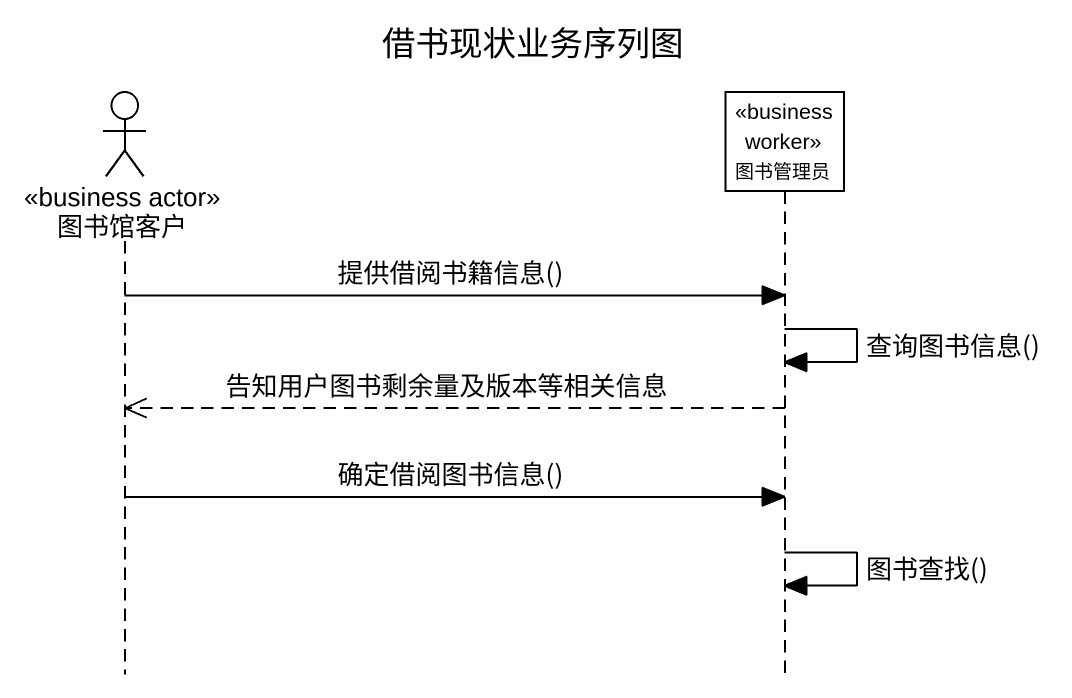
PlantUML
@startuml
title 借书现状业务序列图
hide footbox
actor 图书馆客户 <<business actor>>
participant 图书管理员 <<business worker>>

图书馆客户 -> 图书管理员 : 提供借阅书籍信息()
图书管理员 -> 图书管理员 : 查询图书信息()
图书管理员 -->> 图书馆客户 : 告知用户图书剩余量及版本等相关信息
图书馆客户 -> 图书管理员 : 确定借阅图书信息()
图书管理员 -> 图书管理员 : 图书查找()
@enduml
